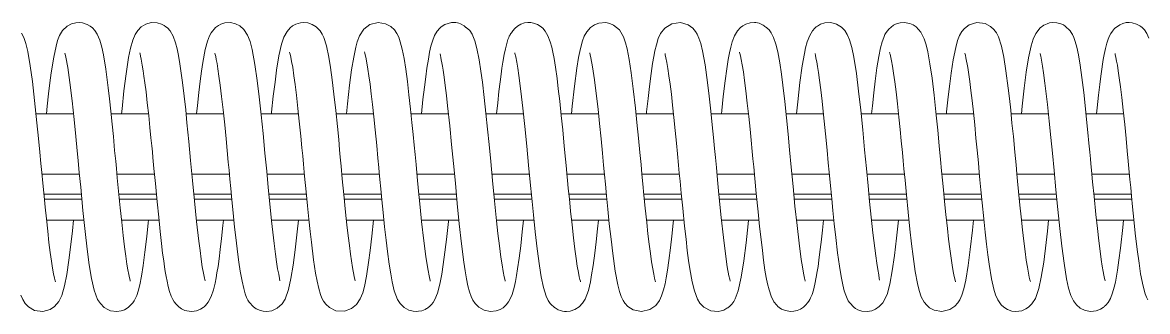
# Model space of a CAD drawing. Extents: x 20 to 307, y 41 to 248.
# Drawn here: x 129.96 to 140.46, y 213.97 to 216.67 of the extents above; entities that cross this region are included whole.
import ezdxf

# ---------------------------------------------------------------- set-up
doc = ezdxf.new("R2010")
doc.units = 0
doc.header["$LTSCALE"] = 0.5
doc.header["$MEASUREMENT"] = 0
doc.layers.add('PEN1', color=4, linetype='CONTINUOUS')

msp = doc.modelspace()

# ---------------------------------------------------------------- linework, layer by layer
at = {"layer": 'PEN1', "linetype": 'Continuous', "lineweight": 15}
for p, q in [((130.44, 215.816), (130.09, 215.816)), ((131.14, 215.816), (130.791, 215.816)), ((131.84, 215.816), (131.49, 215.816)), ((132.54, 215.816), (132.191, 215.816)), ((133.24, 215.816), (132.89, 215.816)), ((133.94, 215.816), (133.59, 215.816)), ((134.64, 215.816), (134.291, 215.816)), ((135.34, 215.816), (134.99, 215.816)), ((136.04, 215.816), (135.69, 215.816)), ((136.74, 215.816), (136.391, 215.816)), ((137.44, 215.816), (137.09, 215.816)), ((138.14, 215.816), (137.79, 215.816)), ((138.84, 215.816), (138.49, 215.816)), ((139.54, 215.816), (139.191, 215.816)), ((140.24, 215.816), (139.89, 215.816)), ((130.496, 215.25), (130.146, 215.25)), ((131.196, 215.25), (130.846, 215.25)), ((131.896, 215.25), (131.546, 215.25)), ((132.596, 215.25), (132.246, 215.25)), ((133.296, 215.25), (132.946, 215.25)), ((133.996, 215.25), (133.646, 215.25)), ((134.696, 215.25), (134.346, 215.25)), ((135.396, 215.25), (135.046, 215.25)), ((136.096, 215.25), (135.746, 215.25)), ((136.796, 215.25), (136.446, 215.25)), ((137.496, 215.25), (137.146, 215.25)), ((138.196, 215.25), (137.846, 215.25)), ((138.896, 215.25), (138.546, 215.25)), ((139.596, 215.25), (139.246, 215.25)), ((140.296, 215.25), (139.946, 215.25)), ((130.513, 215.065), (130.163, 215.065)), ((131.213, 215.065), (130.863, 215.065)), ((131.913, 215.065), (131.563, 215.065)), ((132.613, 215.065), (132.263, 215.065)), ((133.313, 215.065), (132.963, 215.065)), ((134.013, 215.065), (133.663, 215.065)), ((134.713, 215.065), (134.363, 215.065)), ((135.413, 215.065), (135.063, 215.065)), ((136.113, 215.065), (135.763, 215.065)), ((136.813, 215.065), (136.463, 215.065)), ((137.513, 215.065), (137.163, 215.065)), ((138.213, 215.065), (137.863, 215.065)), ((138.913, 215.065), (138.563, 215.065)), ((139.613, 215.065), (139.263, 215.065)), ((140.313, 215.065), (139.963, 215.065)), ((130.168, 215.019), (130.518, 215.019)), ((130.868, 215.019), (131.218, 215.019)), ((131.568, 215.019), (131.918, 215.019)), ((132.268, 215.019), (132.618, 215.019)), ((132.968, 215.019), (133.318, 215.019)), ((133.668, 215.019), (134.018, 215.019)), ((134.368, 215.019), (134.718, 215.019)), ((135.068, 215.019), (135.418, 215.019)), ((135.768, 215.019), (136.118, 215.019)), ((136.468, 215.019), (136.818, 215.019)), ((137.168, 215.019), (137.518, 215.019)), ((137.868, 215.019), (138.218, 215.019)), ((138.568, 215.019), (138.918, 215.019)), ((139.268, 215.019), (139.618, 215.019)), ((139.968, 215.019), (140.318, 215.019)), ((130.188, 214.821), (130.538, 214.821)), ((130.888, 214.821), (131.238, 214.821)), ((131.588, 214.821), (131.938, 214.821)), ((132.288, 214.821), (132.638, 214.821)), ((132.988, 214.821), (133.338, 214.821)), ((133.688, 214.821), (134.038, 214.821)), ((134.388, 214.821), (134.738, 214.821)), ((135.088, 214.821), (135.438, 214.821)), ((135.788, 214.821), (136.138, 214.821)), ((136.488, 214.821), (136.838, 214.821)), ((137.188, 214.821), (137.538, 214.821)), ((137.888, 214.821), (138.238, 214.821)), ((138.588, 214.821), (138.938, 214.821)), ((139.288, 214.821), (139.638, 214.821)), ((139.988, 214.821), (140.338, 214.821))]:
    msp.add_line(p, q, dxfattribs=at)
at = {"layer": 'PEN1', "linetype": 'Continuous', "lineweight": 15, "flags": 128}
for points in [[(130.969, 214.252), (130.97, 214.251), (130.968, 214.262), (130.962, 214.283), (130.956, 214.314), (130.948, 214.357), (130.938, 214.412), (130.928, 214.484), (130.916, 214.572), (130.904, 214.678), (130.89, 214.803), (130.876, 214.937), (130.861, 215.092), (130.849, 215.217), (130.84, 215.305), (130.834, 215.374), (130.824, 215.473), (130.812, 215.602), (130.8, 215.718), (130.788, 215.841), (130.776, 215.955), (130.764, 216.058), (130.741, 216.233), (130.719, 216.367), (130.704, 216.439), (130.686, 216.502), (130.661, 216.559), (130.639, 216.593), (130.617, 216.617), (130.596, 216.634), (130.569, 216.65), (130.525, 216.665), (130.496, 216.668), (130.461, 216.666), (130.42, 216.655), (130.382, 216.634), (130.338, 216.592), (130.31, 216.547), (130.292, 216.5), (130.277, 216.447), (130.255, 216.343), (130.232, 216.198), (130.22, 216.106), (130.208, 216.002), (130.195, 215.885), (130.188, 215.816)], [(131.669, 214.254), (131.67, 214.255), (131.663, 214.281), (131.653, 214.328), (131.642, 214.387), (131.632, 214.458), (131.621, 214.537), (131.61, 214.624), (131.589, 214.809), (131.569, 215.002), (131.551, 215.193), (131.533, 215.378), (131.516, 215.556), (131.499, 215.73), (131.487, 215.853), (131.473, 215.98), (131.458, 216.107), (131.443, 216.215), (131.43, 216.303), (131.417, 216.374), (131.408, 216.422), (131.393, 216.479), (131.37, 216.54), (131.342, 216.589), (131.316, 216.619), (131.303, 216.629), (131.286, 216.641), (131.262, 216.653), (131.22, 216.666), (131.166, 216.667), (131.115, 216.653), (131.073, 216.627), (131.04, 216.594), (131.016, 216.557), (130.993, 216.502), (130.972, 216.429), (130.954, 216.34), (130.931, 216.19), (130.911, 216.03), (130.893, 215.862), (130.888, 215.816)], [(132.367, 214.254), (132.367, 214.256), (132.362, 214.277), (132.355, 214.316), (132.345, 214.368), (132.335, 214.432), (132.325, 214.503), (132.312, 214.605), (132.3, 214.709), (132.288, 214.816), (132.272, 214.975), (132.257, 215.127), (132.243, 215.279), (132.227, 215.448), (132.209, 215.63), (132.191, 215.807), (132.174, 215.973), (132.155, 216.127), (132.134, 216.277), (132.109, 216.415), (132.089, 216.491), (132.065, 216.551), (132.03, 216.604), (131.993, 216.636), (131.953, 216.657), (131.905, 216.668), (131.853, 216.665), (131.815, 216.653), (131.792, 216.641), (131.765, 216.621), (131.725, 216.573), (131.708, 216.542), (131.69, 216.494), (131.669, 216.415), (131.647, 216.293), (131.635, 216.214), (131.622, 216.121), (131.609, 216.014), (131.596, 215.892), (131.588, 215.816)], [(133.068, 214.255), (133.069, 214.254), (133.066, 214.268), (133.06, 214.294), (133.044, 214.379), (133.025, 214.504), (133.015, 214.584), (133.004, 214.676), (132.992, 214.779), (132.98, 214.895), (132.964, 215.061), (132.949, 215.209), (132.938, 215.326), (132.93, 215.411), (132.924, 215.479), (132.915, 215.574), (132.903, 215.698), (132.888, 215.845), (132.871, 216), (132.854, 216.134), (132.839, 216.248), (132.823, 216.343), (132.8, 216.451), (132.776, 216.528), (132.761, 216.56), (132.742, 216.59), (132.704, 216.629), (132.669, 216.65), (132.627, 216.664), (132.59, 216.668), (132.559, 216.666), (132.514, 216.652), (132.484, 216.636), (132.463, 216.619), (132.433, 216.585), (132.404, 216.531), (132.382, 216.467), (132.358, 216.358), (132.336, 216.223), (132.321, 216.11), (132.305, 215.979), (132.289, 215.829), (132.288, 215.816)], [(133.77, 214.252), (133.768, 214.259), (133.762, 214.285), (133.746, 214.366), (133.728, 214.483), (133.709, 214.629), (133.689, 214.808), (133.675, 214.944), (133.661, 215.091), (133.648, 215.227), (133.637, 215.343), (133.628, 215.436), (133.62, 215.521), (133.61, 215.621), (133.599, 215.735), (133.586, 215.859), (133.571, 215.992), (133.556, 216.117), (133.541, 216.231), (133.525, 216.332), (133.508, 216.418), (133.49, 216.489), (133.475, 216.53), (133.458, 216.565), (133.435, 216.598), (133.402, 216.63), (133.353, 216.657), (133.283, 216.668), (133.207, 216.649), (133.149, 216.605), (133.108, 216.542), (133.088, 216.488), (133.074, 216.437), (133.055, 216.343), (133.036, 216.226), (133.017, 216.082), (132.997, 215.908), (132.988, 215.816)], [(134.47, 214.252), (134.468, 214.259), (134.46, 214.293), (134.45, 214.343), (134.44, 214.405), (134.429, 214.476), (134.415, 214.582), (134.402, 214.696), (134.388, 214.816), (134.369, 215.003), (134.351, 215.191), (134.334, 215.369), (134.319, 215.527), (134.305, 215.673), (134.29, 215.821), (134.274, 215.967), (134.257, 216.112), (134.243, 216.214), (134.227, 216.32), (134.206, 216.424), (134.186, 216.497), (134.161, 216.558), (134.138, 216.594), (134.122, 216.61), (134.117, 216.612), (134.112, 216.614), (134.109, 216.617), (134.105, 216.62), (134.102, 216.622), (134.099, 216.624), (134.096, 216.627), (134.093, 216.63), (134.085, 216.636), (134.051, 216.656), (134.038, 216.661), (134.023, 216.665), (134.009, 216.667), (133.994, 216.668), (133.967, 216.667), (133.905, 216.648), (133.88, 216.633), (133.87, 216.625), (133.858, 216.614), (133.834, 216.587), (133.81, 216.546), (133.79, 216.495), (133.776, 216.447), (133.764, 216.39), (133.752, 216.327), (133.739, 216.242), (133.727, 216.161), (133.715, 216.064), (133.702, 215.949), (133.688, 215.816), (133.688, 215.816)], [(135.172, 214.246), (135.172, 214.246), (135.171, 214.251), (135.167, 214.266), (135.16, 214.292), (135.152, 214.334), (135.142, 214.391), (135.131, 214.463), (135.119, 214.552), (135.106, 214.657), (135.093, 214.778), (135.079, 214.906), (135.068, 215.02), (135.058, 215.118), (135.051, 215.196), (135.045, 215.254), (135.041, 215.301), (135.032, 215.39), (135.021, 215.512), (135.006, 215.666), (134.992, 215.798), (134.978, 215.932), (134.965, 216.048), (134.953, 216.146), (134.938, 216.251), (134.925, 216.331), (134.914, 216.391), (134.904, 216.437), (134.89, 216.489), (134.868, 216.545), (134.843, 216.587), (134.819, 216.616), (134.807, 216.626), (134.797, 216.634), (134.771, 216.649), (134.733, 216.663), (134.709, 216.667), (134.68, 216.668), (134.649, 216.664), (134.616, 216.652), (134.585, 216.633), (134.56, 216.611), (134.541, 216.59), (134.533, 216.58), (134.527, 216.571), (134.521, 216.564), (134.516, 216.556), (134.512, 216.548), (134.507, 216.539), (134.502, 216.528), (134.495, 216.508), (134.483, 216.472), (134.471, 216.422), (134.46, 216.37), (134.447, 216.297), (134.438, 216.24), (134.431, 216.184), (134.421, 216.113), (134.411, 216.025), (134.399, 215.919), (134.388, 215.816)], [(135.872, 214.247), (135.872, 214.247), (135.869, 214.256), (135.863, 214.28), (135.855, 214.318), (135.835, 214.433), (135.824, 214.509), (135.813, 214.596), (135.802, 214.695), (135.79, 214.8), (135.776, 214.934), (135.764, 215.055), (135.754, 215.161), (135.746, 215.25), (135.737, 215.341), (135.726, 215.454), (135.713, 215.588), (135.699, 215.733), (135.685, 215.868), (135.665, 216.048), (135.646, 216.197), (135.627, 216.321), (135.607, 216.423), (135.593, 216.479), (135.573, 216.535), (135.535, 216.598), (135.48, 216.644), (135.445, 216.66), (135.407, 216.667), (135.344, 216.663), (135.302, 216.647), (135.264, 216.62), (135.23, 216.581), (135.207, 216.54), (135.19, 216.496), (135.172, 216.425), (135.154, 216.34), (135.139, 216.242), (135.116, 216.073), (135.095, 215.887), (135.088, 215.816)], [(136.569, 214.254), (136.57, 214.253), (136.565, 214.271), (136.558, 214.301), (136.542, 214.387), (136.525, 214.507), (136.506, 214.661), (136.485, 214.847), (136.464, 215.061), (136.451, 215.198), (136.44, 215.313), (136.431, 215.407), (136.423, 215.492), (136.413, 215.594), (136.401, 215.712), (136.388, 215.841), (136.373, 215.979), (136.358, 216.108), (136.335, 216.273), (136.311, 216.404), (136.295, 216.472), (136.278, 216.522), (136.261, 216.56), (136.245, 216.585), (136.22, 216.614), (136.176, 216.647), (136.105, 216.668), (136.024, 216.656), (135.96, 216.616), (135.92, 216.565), (135.898, 216.518), (135.88, 216.46), (135.867, 216.403), (135.856, 216.35), (135.845, 216.284), (135.832, 216.193), (135.816, 216.071), (135.803, 215.957), (135.789, 215.832), (135.788, 215.816)], [(137.27, 214.252), (137.27, 214.254), (137.263, 214.281), (137.253, 214.328), (137.243, 214.386), (137.232, 214.453), (137.212, 214.606), (137.193, 214.773), (137.174, 214.952), (137.156, 215.137), (137.139, 215.316), (137.124, 215.478), (137.11, 215.625), (137.095, 215.777), (137.078, 215.93), (137.061, 216.082), (137.047, 216.186), (137.032, 216.292), (137.013, 216.394), (136.996, 216.466), (136.974, 216.529), (136.953, 216.573), (136.934, 216.598), (136.927, 216.606), (136.92, 216.61), (136.912, 216.617), (136.907, 216.621), (136.901, 216.626), (136.894, 216.631), (136.886, 216.637), (136.876, 216.644), (136.865, 216.65), (136.839, 216.661), (136.825, 216.665), (136.81, 216.667), (136.796, 216.668), (136.756, 216.665), (136.714, 216.652), (136.686, 216.637), (136.665, 216.621), (136.636, 216.59), (136.609, 216.543), (136.588, 216.489), (136.574, 216.437), (136.563, 216.385), (136.551, 216.321), (136.538, 216.235), (136.522, 216.122), (136.505, 215.977), (136.491, 215.845), (136.488, 215.816)], [(137.963, 214.26), (137.962, 214.262), (137.961, 214.276), (137.955, 214.31), (137.946, 214.36), (137.937, 214.421), (137.927, 214.489), (137.918, 214.561), (137.909, 214.632), (137.901, 214.703), (137.885, 214.849), (137.87, 214.997), (137.856, 215.143), (137.841, 215.303), (137.824, 215.48), (137.806, 215.666), (137.787, 215.85), (137.767, 216.026), (137.747, 216.192), (137.723, 216.345), (137.705, 216.435), (137.684, 216.506), (137.662, 216.557), (137.64, 216.592), (137.607, 216.625), (137.562, 216.653), (137.507, 216.667), (137.453, 216.665), (137.412, 216.651), (137.384, 216.635), (137.373, 216.627), (137.36, 216.616), (137.336, 216.589), (137.311, 216.547), (137.288, 216.488), (137.272, 216.43), (137.262, 216.38), (137.242, 216.262), (137.22, 216.107), (137.2, 215.927), (137.188, 215.816)], [(138.671, 214.248), (138.672, 214.247), (138.668, 214.26), (138.66, 214.294), (138.65, 214.341), (138.64, 214.4), (138.619, 214.554), (138.607, 214.645), (138.596, 214.745), (138.582, 214.875), (138.57, 214.996), (138.56, 215.104), (138.551, 215.196), (138.542, 215.282), (138.532, 215.389), (138.52, 215.516), (138.506, 215.662), (138.492, 215.802), (138.472, 215.99), (138.453, 216.147), (138.434, 216.281), (138.413, 216.394), (138.399, 216.458), (138.381, 216.516), (138.35, 216.578), (138.306, 216.627), (138.276, 216.646), (138.247, 216.659), (138.194, 216.668), (138.157, 216.665), (138.131, 216.659), (138.112, 216.651), (138.094, 216.642), (138.071, 216.626), (138.05, 216.606), (138.037, 216.591), (138.026, 216.575), (138.014, 216.555), (138.002, 216.528), (137.988, 216.489), (137.973, 216.432), (137.956, 216.35), (137.939, 216.246), (137.922, 216.12), (137.909, 216.012), (137.896, 215.891), (137.888, 215.816)], [(139.371, 214.249), (139.371, 214.25), (139.367, 214.263), (139.361, 214.29), (139.343, 214.382), (139.333, 214.448), (139.322, 214.529), (139.31, 214.624), (139.298, 214.732), (139.285, 214.852), (139.273, 214.962), (139.261, 215.088), (139.252, 215.185), (139.245, 215.254), (139.237, 215.339), (139.226, 215.456), (139.212, 215.603), (139.199, 215.729), (139.187, 215.848), (139.175, 215.957), (139.164, 216.055), (139.143, 216.218), (139.123, 216.344), (139.102, 216.447), (139.073, 216.534), (139.055, 216.57), (139.031, 216.603), (139, 216.632), (138.949, 216.658), (138.872, 216.667), (138.801, 216.646), (138.757, 216.613), (138.731, 216.583), (138.71, 216.546), (138.692, 216.5), (138.674, 216.436), (138.651, 216.32), (138.632, 216.195), (138.619, 216.095), (138.605, 215.974), (138.589, 215.832), (138.588, 215.816)], [(140.067, 214.257), (140.068, 214.259), (140.063, 214.278), (140.057, 214.307), (140.05, 214.343), (140.042, 214.391), (140.032, 214.453), (140.021, 214.532), (140.009, 214.628), (139.996, 214.743), (139.982, 214.876), (139.966, 215.042), (139.952, 215.181), (139.942, 215.29), (139.936, 215.349), (139.932, 215.395), (139.926, 215.457), (139.918, 215.54), (139.908, 215.642), (139.896, 215.762), (139.883, 215.892), (139.869, 216.013), (139.852, 216.154), (139.835, 216.27), (139.819, 216.365), (139.803, 216.439), (139.789, 216.492), (139.776, 216.529), (139.764, 216.555), (139.753, 216.574), (139.741, 216.591), (139.695, 216.635), (139.679, 216.645), (139.655, 216.656), (139.619, 216.666), (139.579, 216.668), (139.548, 216.664), (139.527, 216.657), (139.497, 216.644), (139.462, 216.618), (139.421, 216.566), (139.396, 216.511), (139.377, 216.45), (139.354, 216.337), (139.333, 216.204), (139.314, 216.056), (139.295, 215.885), (139.288, 215.816)], [(140.478, 216.522), (140.458, 216.564), (140.435, 216.598), (140.413, 216.621), (140.401, 216.63), (140.391, 216.638), (140.362, 216.653), (140.321, 216.666), (140.294, 216.668), (140.265, 216.667), (140.235, 216.66), (140.205, 216.647), (140.157, 216.611), (140.136, 216.587), (140.121, 216.565), (140.109, 216.543), (140.096, 216.513), (140.084, 216.476), (140.072, 216.426), (140.06, 216.37), (140.051, 216.321), (140.044, 216.279), (140.037, 216.231), (140.028, 216.168), (140.018, 216.088), (140.007, 215.99), (139.993, 215.87), (139.988, 215.816)], [(130.271, 214.248), (130.272, 214.247), (130.269, 214.256), (130.263, 214.28), (130.254, 214.32), (130.245, 214.372), (130.234, 214.438), (130.223, 214.518), (130.211, 214.612), (130.199, 214.719), (130.187, 214.834), (130.175, 214.944), (130.165, 215.046), (130.154, 215.166), (130.144, 215.267), (130.136, 215.352), (130.126, 215.456), (130.114, 215.583), (130.099, 215.73), (130.077, 215.94), (130.056, 216.117), (130.036, 216.263), (130.013, 216.396), (129.995, 216.473), (129.976, 216.528), (129.956, 216.569)], [(130.36, 216.382), (130.362, 216.373), (130.368, 216.345), (130.386, 216.248), (130.406, 216.108), (130.427, 215.937), (130.446, 215.761), (130.462, 215.602), (130.475, 215.47), (130.483, 215.379), (130.494, 215.265), (130.507, 215.13), (130.528, 214.911), (130.549, 214.716), (130.568, 214.55), (130.587, 214.405), (130.608, 214.276), (130.632, 214.167), (130.665, 214.082), (130.691, 214.042), (130.726, 214.007), (130.76, 213.986), (130.785, 213.976), (130.843, 213.968), (130.884, 213.974), (130.916, 213.985), (130.95, 214.005), (130.994, 214.05), (131.006, 214.067), (131.017, 214.088), (131.03, 214.117), (131.043, 214.158), (131.058, 214.217), (131.074, 214.297), (131.09, 214.398), (131.107, 214.522), (131.124, 214.669), (131.138, 214.796), (131.141, 214.821)], [(131.058, 216.384), (131.058, 216.384), (131.061, 216.374), (131.066, 216.354), (131.072, 216.327), (131.082, 216.27), (131.091, 216.218), (131.098, 216.168), (131.107, 216.103), (131.117, 216.02), (131.129, 215.918), (131.142, 215.799), (131.154, 215.686), (131.163, 215.59), (131.17, 215.515), (131.176, 215.461), (131.181, 215.407), (131.19, 215.303), (131.204, 215.165), (131.22, 214.994), (131.235, 214.85), (131.249, 214.716), (131.261, 214.605), (131.272, 214.514), (131.282, 214.442), (131.29, 214.385), (131.297, 214.342), (131.305, 214.295), (131.313, 214.251), (131.324, 214.201), (131.336, 214.154), (131.351, 214.112), (131.366, 214.08), (131.379, 214.059), (131.398, 214.036), (131.424, 214.011), (131.449, 213.993), (131.478, 213.979), (131.538, 213.968), (131.565, 213.97), (131.589, 213.975), (131.625, 213.989), (131.649, 214.005), (131.66, 214.013), (131.672, 214.024), (131.698, 214.057), (131.725, 214.107), (131.747, 214.172), (131.761, 214.232), (131.771, 214.283), (131.779, 214.33), (131.789, 214.388), (131.799, 214.46), (131.81, 214.547), (131.822, 214.651), (131.835, 214.772), (131.84, 214.821)], [(131.76, 216.381), (131.759, 216.382), (131.762, 216.37), (131.767, 216.35), (131.773, 216.322), (131.78, 216.285), (131.788, 216.234), (131.798, 216.168), (131.809, 216.083), (131.822, 215.978), (131.836, 215.852), (131.851, 215.711), (131.864, 215.582), (131.874, 215.473), (131.885, 215.363), (131.892, 215.29), (131.9, 215.204), (131.908, 215.117), (131.918, 215.011), (131.931, 214.889), (131.944, 214.757), (131.958, 214.635), (131.971, 214.526), (131.984, 214.429), (131.996, 214.346), (132.013, 214.253), (132.029, 214.182), (132.043, 214.133), (132.056, 214.099), (132.068, 214.075), (132.079, 214.057), (132.12, 214.011), (132.146, 213.993), (132.184, 213.977), (132.209, 213.971), (132.245, 213.968), (132.29, 213.976), (132.341, 213.999), (132.387, 214.04), (132.415, 214.085), (132.448, 214.174), (132.47, 214.277), (132.491, 214.402), (132.51, 214.544), (132.529, 214.712), (132.54, 214.821)], [(132.458, 216.387), (132.456, 216.389), (132.461, 216.372), (132.468, 216.344), (132.476, 216.303), (132.486, 216.25), (132.498, 216.17), (132.509, 216.09), (132.521, 215.989), (132.535, 215.866), (132.547, 215.746), (132.561, 215.607), (132.572, 215.498), (132.579, 215.424), (132.586, 215.345), (132.597, 215.232), (132.611, 215.085), (132.624, 214.957), (132.637, 214.83), (132.649, 214.717), (132.66, 214.616), (132.681, 214.452), (132.699, 214.327), (132.713, 214.251), (132.729, 214.182), (132.745, 214.126), (132.759, 214.093), (132.774, 214.065), (132.794, 214.037), (132.828, 214.005), (132.888, 213.976), (132.968, 213.97), (133.036, 213.995), (133.081, 214.033), (133.116, 214.087), (133.139, 214.144), (133.155, 214.203), (133.174, 214.297), (133.194, 214.425), (133.209, 214.537), (133.225, 214.673), (133.241, 214.821)], [(133.155, 216.392), (133.155, 216.393), (133.158, 216.383), (133.171, 216.329), (133.188, 216.233), (133.198, 216.169), (133.208, 216.092), (133.219, 216.003), (133.231, 215.901), (133.243, 215.788), (133.256, 215.665), (133.27, 215.519), (133.281, 215.401), (133.289, 215.315), (133.294, 215.266), (133.3, 215.201), (133.308, 215.115), (133.318, 215.012), (133.33, 214.892), (133.344, 214.759), (133.358, 214.636), (133.37, 214.53), (133.386, 214.412), (133.401, 214.319), (133.414, 214.247), (133.434, 214.163), (133.464, 214.082), (133.49, 214.042), (133.525, 214.007), (133.571, 213.981), (133.611, 213.97), (133.638, 213.968), (133.661, 213.97), (133.69, 213.975), (133.721, 213.988), (133.736, 213.997), (133.743, 214.001), (133.75, 214.006), (133.762, 214.016), (133.78, 214.033), (133.797, 214.054), (133.813, 214.08), (133.837, 214.14), (133.859, 214.223), (133.877, 214.318), (133.901, 214.475), (133.921, 214.641), (133.939, 214.808), (133.941, 214.821)], [(133.863, 216.376), (133.862, 216.375), (133.864, 216.361), (133.869, 216.341), (133.873, 216.319), (133.878, 216.291), (133.884, 216.26), (133.89, 216.224), (133.9, 216.158), (133.91, 216.079), (133.921, 215.986), (133.932, 215.889), (133.952, 215.702), (133.969, 215.528), (133.986, 215.351), (134.004, 215.166), (134.022, 214.977), (134.041, 214.786), (134.062, 214.601), (134.084, 214.428), (134.096, 214.348), (134.108, 214.275), (134.122, 214.208), (134.137, 214.151), (134.152, 214.109), (134.168, 214.075), (134.19, 214.044), (134.224, 214.01), (134.274, 213.98), (134.332, 213.968), (134.384, 213.974), (134.423, 213.988), (134.449, 214.004), (134.46, 214.013), (134.479, 214.032), (134.5, 214.059), (134.517, 214.088), (134.533, 214.126), (134.553, 214.194), (134.565, 214.25), (134.575, 214.304), (134.585, 214.367), (134.599, 214.466), (134.614, 214.582), (134.629, 214.713), (134.64, 214.821)], [(134.559, 216.384), (134.56, 216.379), (134.567, 216.347), (134.577, 216.299), (134.587, 216.24), (134.597, 216.173), (134.616, 216.027), (134.635, 215.868), (134.653, 215.695), (134.671, 215.513), (134.687, 215.336), (134.703, 215.175), (134.717, 215.027), (134.732, 214.872), (134.749, 214.713), (134.767, 214.555), (134.789, 214.394), (134.806, 214.291), (134.826, 214.194), (134.851, 214.112), (134.871, 214.07), (134.89, 214.043), (134.907, 214.026), (134.917, 214.017), (134.923, 214.012), (134.929, 214.007), (134.937, 214.002), (134.945, 213.996), (134.964, 213.985), (134.984, 213.977), (135.005, 213.972), (135.024, 213.969), (135.041, 213.968), (135.076, 213.972), (135.118, 213.986), (135.159, 214.012), (135.191, 214.045), (135.215, 214.085), (135.246, 214.166), (135.264, 214.245), (135.276, 214.311), (135.29, 214.399), (135.306, 214.513), (135.318, 214.618), (135.332, 214.742), (135.34, 214.821)], [(135.258, 216.385), (135.258, 216.383), (135.263, 216.365), (135.27, 216.337), (135.285, 216.253), (135.303, 216.134), (135.322, 215.981), (135.336, 215.859), (135.35, 215.725), (135.364, 215.58), (135.377, 215.447), (135.387, 215.336), (135.396, 215.246), (135.404, 215.157), (135.415, 215.049), (135.427, 214.925), (135.441, 214.787), (135.457, 214.643), (135.473, 214.511), (135.496, 214.345), (135.52, 214.218), (135.536, 214.154), (135.553, 214.107), (135.57, 214.07), (135.587, 214.046), (135.615, 214.015), (135.665, 213.984), (135.741, 213.968), (135.818, 213.986), (135.874, 214.026), (135.908, 214.071), (135.929, 214.114), (135.947, 214.172), (135.961, 214.228), (135.971, 214.283), (135.983, 214.353), (135.997, 214.445), (136.012, 214.563), (136.025, 214.672), (136.038, 214.793), (136.041, 214.821)], [(135.962, 216.379), (135.961, 216.379), (135.963, 216.367), (135.969, 216.338), (135.978, 216.294), (135.988, 216.238), (135.998, 216.171), (136.008, 216.091), (136.02, 216), (136.032, 215.896), (136.044, 215.782), (136.056, 215.658), (136.068, 215.542), (136.077, 215.442), (136.087, 215.336), (136.094, 215.262), (136.102, 215.185), (136.112, 215.074), (136.126, 214.933), (136.143, 214.767), (136.157, 214.645), (136.169, 214.539), (136.181, 214.446), (136.193, 214.367), (136.214, 214.246), (136.235, 214.16), (136.263, 214.084), (136.286, 214.047), (136.324, 214.008), (136.388, 213.976), (136.456, 213.969), (136.485, 213.974), (136.51, 213.982), (136.53, 213.992), (136.539, 213.998), (136.548, 214.004), (136.565, 214.017), (136.585, 214.038), (136.603, 214.062), (136.617, 214.088), (136.644, 214.162), (136.672, 214.29), (136.696, 214.442), (136.718, 214.611), (136.737, 214.786), (136.74, 214.821)], [(136.655, 216.392), (136.656, 216.389), (136.66, 216.378), (136.665, 216.357), (136.673, 216.322), (136.682, 216.272), (136.692, 216.208), (136.704, 216.127), (136.716, 216.03), (136.729, 215.916), (136.743, 215.789), (136.755, 215.672), (136.765, 215.57), (136.775, 215.463), (136.782, 215.393), (136.789, 215.319), (136.799, 215.211), (136.813, 215.07), (136.829, 214.9), (136.844, 214.762), (136.857, 214.641), (136.87, 214.537), (136.881, 214.449), (136.894, 214.356), (136.906, 214.287), (136.918, 214.226), (136.932, 214.171), (136.952, 214.111), (136.977, 214.06), (137.003, 214.027), (137.015, 214.016), (137.026, 214.007), (137.049, 213.991), (137.084, 213.977), (137.133, 213.968), (137.162, 213.97), (137.194, 213.977), (137.225, 213.991), (137.252, 214.01), (137.274, 214.03), (137.291, 214.049), (137.303, 214.066), (137.312, 214.08), (137.316, 214.087), (137.32, 214.095), (137.333, 214.126), (137.346, 214.168), (137.36, 214.225), (137.372, 214.289), (137.381, 214.341), (137.389, 214.389), (137.397, 214.448), (137.407, 214.526), (137.418, 214.616), (137.431, 214.727), (137.44, 214.821)], [(137.361, 216.379), (137.361, 216.376), (137.364, 216.363), (137.37, 216.335), (137.377, 216.301), (137.384, 216.257), (137.394, 216.2), (137.404, 216.128), (137.415, 216.039), (137.428, 215.932), (137.441, 215.806), (137.459, 215.629), (137.474, 215.477), (137.485, 215.357), (137.494, 215.269), (137.5, 215.205), (137.509, 215.113), (137.517, 215.022), (137.528, 214.912), (137.541, 214.787), (137.555, 214.66), (137.572, 214.515), (137.589, 214.393), (137.605, 214.295), (137.62, 214.218), (137.634, 214.16), (137.648, 214.12), (137.66, 214.091), (137.671, 214.069), (137.682, 214.052), (137.726, 214.006), (137.74, 213.997), (137.761, 213.985), (137.797, 213.973), (137.848, 213.968), (137.89, 213.975), (137.925, 213.989), (137.961, 214.014), (137.994, 214.049), (138.033, 214.128), (138.06, 214.225), (138.082, 214.349), (138.103, 214.492), (138.122, 214.653), (138.14, 214.821)], [(138.058, 216.387), (138.057, 216.386), (138.061, 216.373), (138.075, 216.309), (138.084, 216.259), (138.094, 216.194), (138.105, 216.115), (138.117, 216.02), (138.13, 215.909), (138.143, 215.785), (138.155, 215.667), (138.166, 215.564), (138.176, 215.453), (138.184, 215.375), (138.191, 215.302), (138.201, 215.195), (138.214, 215.058), (138.23, 214.896), (138.246, 214.738), (138.262, 214.601), (138.276, 214.483), (138.297, 214.341), (138.317, 214.23), (138.333, 214.165), (138.353, 214.106), (138.38, 214.056), (138.403, 214.027), (138.43, 214.003), (138.473, 213.981), (138.546, 213.968), (138.62, 213.987), (138.667, 214.019), (138.694, 214.05), (138.711, 214.077), (138.731, 214.12), (138.75, 214.181), (138.767, 214.262), (138.79, 214.397), (138.81, 214.547), (138.831, 214.729), (138.84, 214.821)], [(138.761, 216.379), (138.76, 216.379), (138.764, 216.364), (138.77, 216.337), (138.786, 216.248), (138.805, 216.117), (138.816, 216.034), (138.827, 215.939), (138.839, 215.831), (138.851, 215.713), (138.863, 215.588), (138.874, 215.477), (138.886, 215.356), (138.894, 215.266), (138.9, 215.198), (138.909, 215.106), (138.921, 214.983), (138.936, 214.834), (138.949, 214.71), (138.962, 214.598), (138.974, 214.498), (138.986, 214.411), (139.009, 214.273), (139.03, 214.176), (139.046, 214.124), (139.066, 214.078), (139.099, 214.031), (139.122, 214.01), (139.156, 213.988), (139.198, 213.973), (139.236, 213.968), (139.292, 213.976), (139.33, 213.992), (139.353, 214.008), (139.386, 214.039), (139.418, 214.091), (139.45, 214.182), (139.472, 214.289), (139.495, 214.43), (139.518, 214.612), (139.53, 214.719), (139.541, 214.821)], [(139.462, 216.38), (139.463, 216.376), (139.467, 216.355), (139.475, 216.315), (139.484, 216.261), (139.494, 216.197), (139.507, 216.102), (139.519, 216.003), (139.531, 215.901), (139.547, 215.747), (139.563, 215.595), (139.577, 215.447), (139.592, 215.285), (139.609, 215.106), (139.627, 214.922), (139.646, 214.745), (139.664, 214.579), (139.685, 214.42), (139.709, 214.273), (139.727, 214.186), (139.748, 214.119), (139.773, 214.067), (139.8, 214.031), (139.836, 214), (139.882, 213.977), (139.934, 213.968), (139.986, 213.974), (140.024, 213.989), (140.05, 214.005), (140.055, 214.009), (140.061, 214.014), (140.075, 214.027), (140.096, 214.053), (140.118, 214.091), (140.138, 214.143), (140.153, 214.197), (140.164, 214.243), (140.171, 214.28), (140.183, 214.354), (140.197, 214.447), (140.212, 214.561), (140.233, 214.753), (140.24, 214.821)], [(140.162, 216.377), (140.161, 216.377), (140.162, 216.37), (140.168, 216.342), (140.175, 216.307), (140.183, 216.268), (140.191, 216.216), (140.201, 216.15), (140.211, 216.068), (140.223, 215.969), (140.237, 215.85), (140.251, 215.716), (140.264, 215.585), (140.275, 215.47), (140.284, 215.373), (140.294, 215.271), (140.3, 215.203), (140.307, 215.126), (140.315, 215.045), (140.325, 214.945), (140.337, 214.829), (140.35, 214.701), (140.368, 214.548), (140.385, 214.421), (140.4, 214.319), (140.423, 214.205), (140.443, 214.133), (140.455, 214.101), (140.467, 214.077)], [(129.947, 214.122), (129.966, 214.079), (129.989, 214.043), (130.021, 214.011), (130.076, 213.979), (130.154, 213.969), (130.222, 213.988), (130.263, 214.016), (130.303, 214.062), (130.33, 214.118), (130.356, 214.208), (130.377, 214.315), (130.397, 214.447), (130.418, 214.619), (130.43, 214.721), (130.441, 214.821)]]:
    msp.add_lwpolyline(points, dxfattribs=at)

doc.saveas('drawing.dxf')
